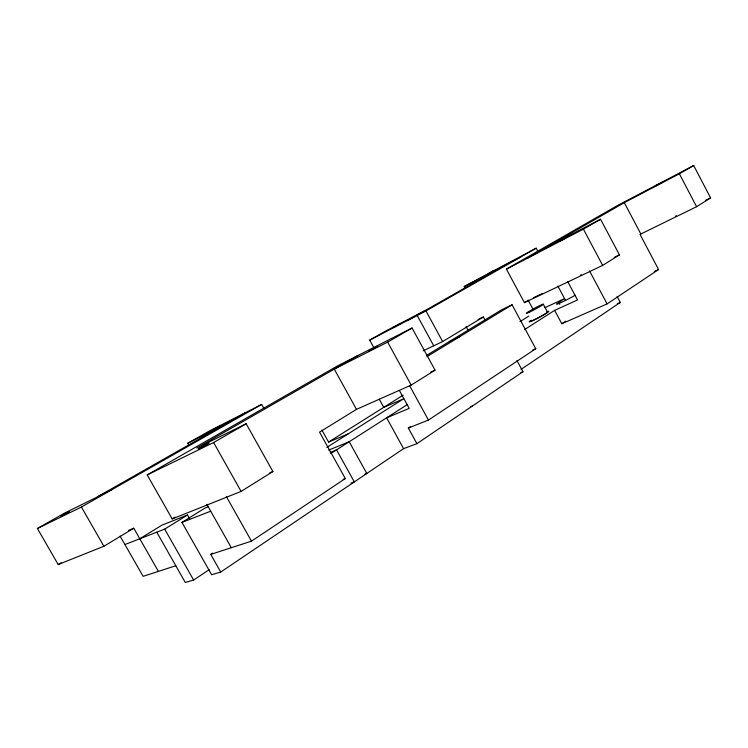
<?xml version="1.0" encoding="UTF-8"?>
<svg xmlns="http://www.w3.org/2000/svg" width="748" height="748" viewBox="0 0 748 748"><rect width="100%" height="100%" fill="white"/><g stroke="black" fill="none" stroke-linecap="round" stroke-linejoin="round"><path stroke-width="1.12" d="M545.011 307.624L564.581 298.592L556.503 304.081A14.941 1 -28.1 0 0 559.794 303.108L562.87 301.696A14.941 1 -28.1 0 0 572.444 296.76L575.259 295.17M208.337 506.742L205.092 508.032L181.951 522.403L211.637 574.735L220.744 572.042L403.593 448.65L416.916 443.667L522.964 371.737L516.905 360.517M520.954 369.456L620.288 302.426L617.175 296.573M220.744 572.042L210.749 554.399L251.478 541.15L345.314 478.542L319.555 432.148L356.487 409.352L411.185 385.089L435.065 370.166L412.064 328.017L337.572 365.884L147.216 474.933L172.199 518.934L241.099 491.408L272.898 471.539L246.157 423.761L196.78 448.043L358.217 355.384M567.676 281.519L577.521 299.957L554.633 310.364L561.795 323.734L607.086 303.894L658.567 269.542L640.026 234.405L696.594 206.691L710.6 197.921L693.686 165.523L617.296 205.625L506.424 269.149L524.423 302.641L602.664 265.39L619.456 254.9L600.569 219.258L545.114 248.102L527.957 257.957M156.771 532.183L185.289 582.477L193.638 580.027L209.169 569.667M416.916 443.667L408.324 428.024L428.454 420.058L535.755 348.746L512.09 304.791L501.571 309.831L426.491 355.478M408.324 428.024L410.269 426.743M210.749 554.399L212.694 553.118M561.795 323.734L565.703 321.163M330.747 453.55L407.604 404.397M524.376 329.709L554.633 310.364M326.848 447.369L403.733 398.731L383.733 407.361L379.227 399.18M321.967 430.147L328.578 442.068L403.163 395.131M520.01 321.631L528.827 316.077M124.925 544.535L164.682 529.116L187.542 514.989L189.777 518.925M139.801 538.756L162.054 525.096L187.542 514.989M524.423 302.641L528.331 300.238M172.199 518.934L175.191 517.102M426.902 356.674L512.09 304.791M423.228 350.812L442.648 341.565L483.348 316.993L485.003 320.041M263.894 408.408L261.678 404.434L245.531 412.634L96.053 497.598L64.758 512.997L37.4 528.499L58.194 564.534L103.888 546.255L133.789 528.219L158.398 571.388L175.771 565.759M58.194 564.534L61.186 562.748M147.216 474.933L213.61 442.526L246.157 423.761M356.487 409.352L334.272 369.129L387.651 342.107L412.064 328.017M506.424 269.149L583.412 229.15L600.569 219.258M545.114 248.102L624.309 202.652L679.371 173.788L693.686 165.523M374.206 348.316L369.708 340.125L425.977 310.925L536.194 248.177L538.326 252.16M408.586 319.948L503.965 265.718L464.218 286.549L465.321 288.588M37.4 528.499L81.42 507.032L261.678 404.434M188.935 445.21L187.823 443.227L209.749 430.801L245.531 412.634M369.708 340.125L386.333 330.7L425.416 310.373M464.218 286.549L536.194 248.177M675.5 216.191L676.416 215.704M503.161 266.176L520.86 256.919M580.373 275.245L581.327 274.759M187.823 443.227L223.016 425.425M97.586 496.728L111.845 489.725M705.373 200.483L710.6 197.921M478.103 319.508L483.348 316.993M614.239 257.396L619.456 254.9M533.315 297.816L542.534 293.422M449.314 341.602L459.74 336.675M654.378 271.421L658.567 269.542M430.829 372.065L435.065 370.166M617.231 303.753L620.288 302.426M532.679 350.055L535.755 348.746M328.578 442.068L348.157 433.887M128.525 530.369L133.789 528.219M269.71 472.848L272.898 471.539M328.653 450.118L349.213 441.741L366.791 473.493L364.65 474.269M520.879 372.588L522.964 371.737M330.074 452.456L336.525 449.847L354.318 481.918L351.027 483.096M470.296 406.847L472.456 405.996M181.951 522.403L210.721 511.202L231.31 547.714M343.164 479.328L345.314 478.542M158.398 571.388L143.111 576.343L120.11 536.12M81.42 507.032L103.888 546.255M164.682 529.116L193.638 580.027M206.831 504.311L210.721 511.202M213.61 442.526L241.099 491.408M226.326 496.513L251.478 541.15M403.593 448.65L386.623 417.814L409.203 408.38L399.395 390.493M387.651 342.107L411.185 385.089M409.736 385.893L428.454 420.058M417.206 315.478L433.728 345.81M425.977 310.925L442.648 341.565M466.079 326.577L468.285 330.653M543.291 304.202L547.48 312.028M528.2 300.257L533.081 309.354M557.896 286.101L565.647 300.593M558.681 302.323L559.756 304.333M589.574 270.991L607.086 303.894M583.412 229.15L602.664 265.39M624.309 202.652L640.812 233.918M679.371 173.788L696.594 206.691M547.106 311.794A11.155 0.776 -28.2 0 1 545.853 313.59A11.155 0.776 -28.2 0 1 533.202 320.415A11.155 0.776 -28.2 0 1 530.192 320.911M547.022 312.075A9.659 0.673 -28.2 0 1 538.485 317.648A9.659 0.673 -28.2 0 1 531.361 320.34M566.956 237.135L559.448 241.23L566.956 237.135M220.277 425.921L213.03 429.913L220.277 425.921M208.926 443.162L198.772 448.763L208.926 443.162M662.335 182.26L655.351 186.037L662.335 182.26M69.471 511.52L61.186 516.111L69.471 511.52M377.235 346.324L368.512 351.102L377.235 346.324M494.278 270.402L488.594 273.516L494.278 270.402M399.853 323.996L393.654 327.381L399.853 323.996M529.238 312.281A9.659 0.598 -28.3 0 0 543.16 304.445A9.659 0.598 -28.3 0 0 531.987 309.653A9.659 0.598 -28.3 0 0 529.238 312.281"/></g></svg>
